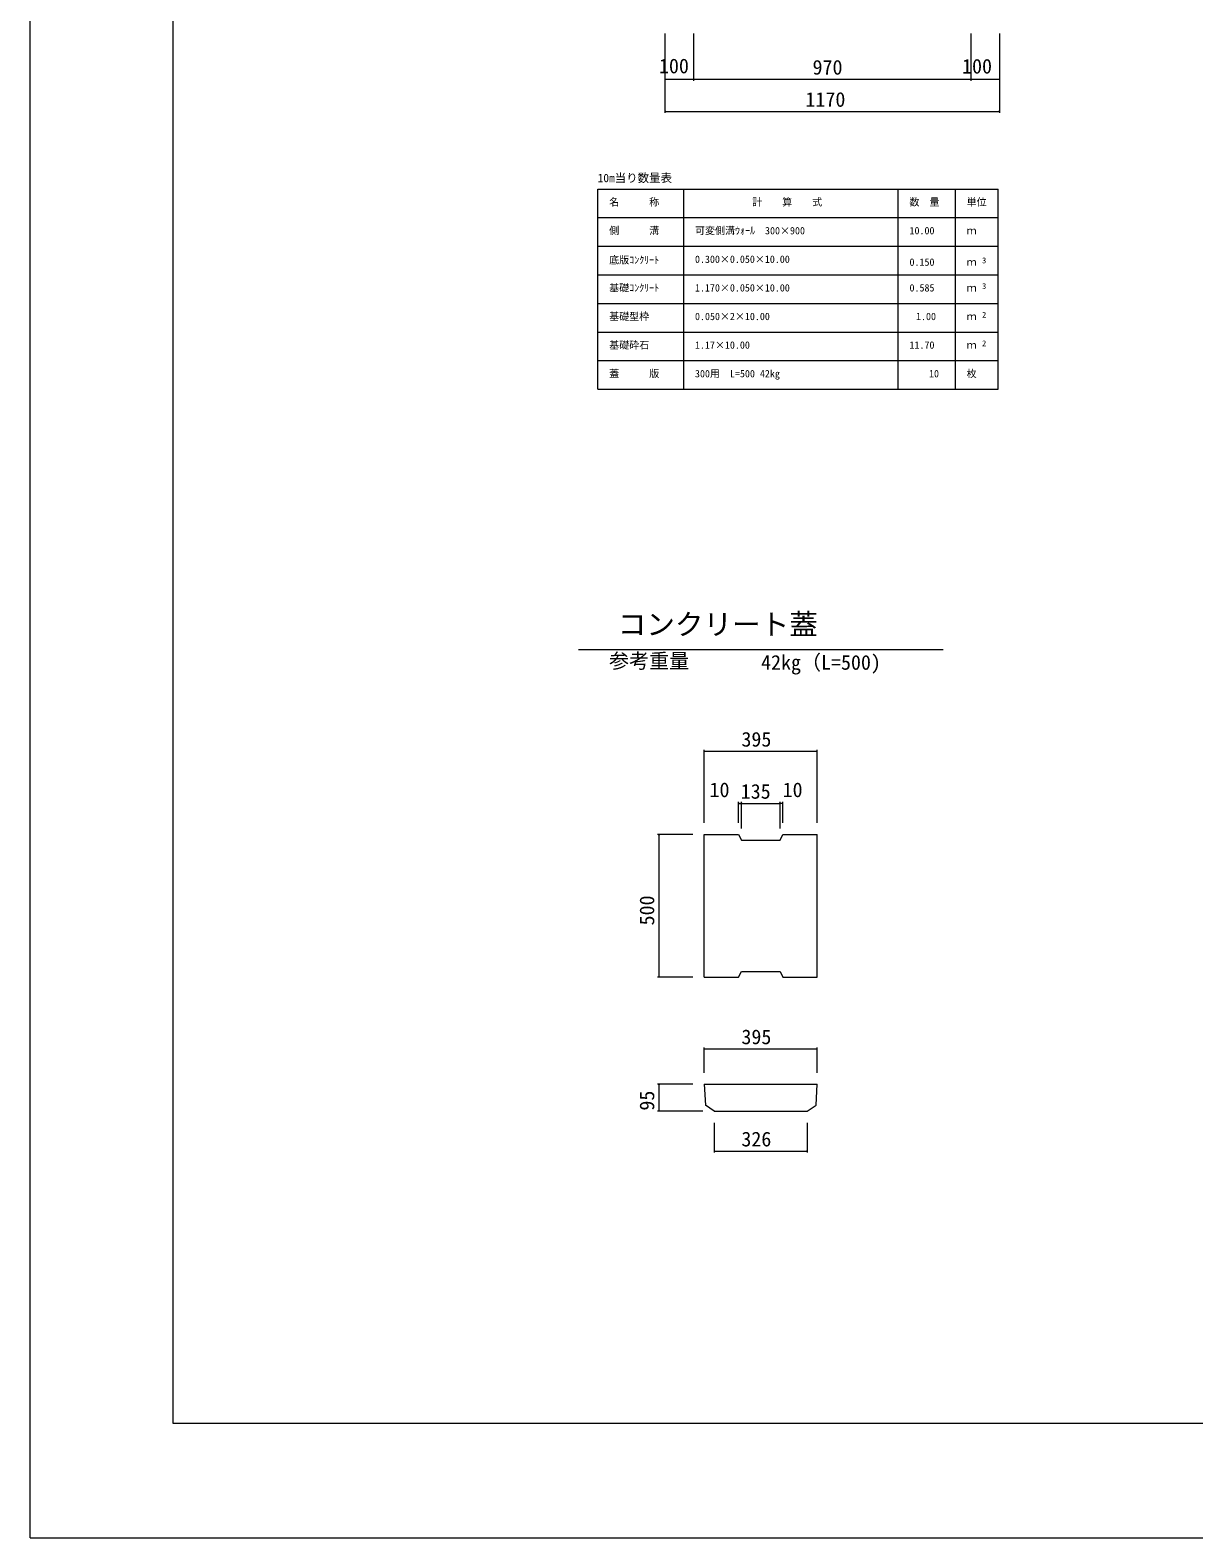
# Model space of a CAD drawing. Units: millimetres on the paper, scale 1:20. Extents: x 0 to 841, y 0 to 594.
# Drawn here: x 0 to 203.5, y 0 to 263.6 of the extents above; entities that cross this region are included whole.
import ezdxf
from ezdxf.enums import TextEntityAlignment as Align

# ---------------------------------------------------------------- set-up
doc = ezdxf.new("R2010")
doc.units = ezdxf.units.MM
for name, color, linetype, lineweight in [('D-STR-DIM（寸法）', 7, 'Continuous', 18), ('D-STR-HTXT（旗揚げ）', 4, 'Continuous', 18), ('D-STR（構造物外形線）', 1, 'Continuous', 18), ('D-TTL(外枠）', 2, 'Continuous', 18), ('DEFPOINTS_2', 8, 'Continuous', 18)]:
    doc.layers.add(name, color=color, linetype=linetype, lineweight=lineweight)
doc.layers.add('D-STR-TXT（文字）', color=7, linetype='Continuous')
doc.styles.add('ＭＳ ゴシック', font='')
doc.styles.get('ＭＳ ゴシック').set_extended_font_data('MS Gothic')

msp = doc.modelspace()

# ---------------------------------------------------------------- linework, layer by layer
at = {"layer": 'D-STR-DIM（寸法）'}
for p, q in [((110.993, 263.026), (110.993, 249.153)), ((110.993, 263.026), (110.993, 254.776)), ((115.993, 263.026), (115.993, 254.776)), ((115.993, 263.026), (115.993, 254.776)), ((164.493, 263.026), (164.493, 254.776)), ((164.493, 263.026), (164.493, 254.776)), ((169.493, 263.026), (169.493, 249.153)), ((169.493, 263.026), (169.493, 254.776)), ((110.993, 255.026), (111.143, 255.051)), ((110.993, 255.026), (111.013, 255.026)), ((111.143, 255.001), (110.993, 255.026)), ((111.013, 255.026), (115.973, 255.026)), ((115.843, 255.051), (115.993, 255.026)), ((115.993, 255.026), (115.843, 255.001)), ((115.993, 255.026), (115.973, 255.026)), ((115.993, 255.026), (116.143, 255.051)), ((115.993, 255.026), (116.013, 255.026)), ((116.143, 255.001), (115.993, 255.026)), ((116.013, 255.026), (164.473, 255.026)), ((164.343, 255.051), (164.493, 255.026)), ((164.493, 255.026), (164.343, 255.001)), ((164.493, 255.026), (164.473, 255.026)), ((164.493, 255.026), (164.643, 255.051)), ((164.493, 255.026), (164.513, 255.026)), ((164.643, 255.001), (164.493, 255.026)), ((164.513, 255.026), (169.473, 255.026)), ((169.343, 255.051), (169.493, 255.026)), ((169.493, 255.026), (169.343, 255.001)), ((169.493, 255.026), (169.473, 255.026)), ((110.993, 249.403), (111.143, 249.428)), ((110.993, 249.403), (111.013, 249.403)), ((111.143, 249.378), (110.993, 249.403)), ((111.013, 249.403), (169.473, 249.403)), ((169.343, 249.428), (169.493, 249.403)), ((169.493, 249.403), (169.343, 249.378)), ((169.493, 249.403), (169.473, 249.403)), ((117.868, 125.006), (117.868, 137.776)), ((117.868, 137.526), (118.018, 137.551)), ((117.868, 137.526), (117.888, 137.526)), ((118.018, 137.501), (117.868, 137.526)), ((117.888, 137.526), (137.598, 137.526)), ((137.468, 137.551), (137.618, 137.526)), ((137.618, 137.526), (137.468, 137.501)), ((137.618, 137.526), (137.598, 137.526)), ((137.618, 125.006), (137.618, 137.776)), ((123.868, 125.006), (123.868, 128.666)), ((123.868, 128.416), (124.018, 128.441)), ((123.868, 128.416), (123.888, 128.416)), ((124.018, 128.391), (123.868, 128.416)), ((123.888, 128.416), (124.348, 128.416)), ((124.218, 128.441), (124.368, 128.416)), ((124.368, 128.416), (124.218, 128.391)), ((124.368, 128.416), (124.348, 128.416)), ((124.368, 124.006), (124.368, 128.666)), ((124.368, 124.006), (124.368, 128.666)), ((124.368, 128.416), (124.518, 128.441)), ((124.368, 128.416), (124.388, 128.416)), ((124.518, 128.391), (124.368, 128.416)), ((124.388, 128.416), (131.098, 128.416)), ((130.968, 128.441), (131.118, 128.416)), ((131.118, 128.416), (130.968, 128.391)), ((131.118, 128.416), (131.098, 128.416)), ((131.118, 124.006), (131.118, 128.666)), ((131.118, 124.006), (131.118, 128.666)), ((131.118, 128.416), (131.268, 128.441)), ((131.118, 128.416), (131.138, 128.416)), ((131.268, 128.391), (131.118, 128.416)), ((131.598, 128.416), (131.138, 128.416)), ((131.468, 128.441), (131.618, 128.416)), ((131.618, 128.416), (131.468, 128.391)), ((131.618, 128.416), (131.598, 128.416)), ((131.618, 125.006), (131.618, 128.666)), ((115.868, 123.006), (109.694, 123.006)), ((109.919, 122.856), (109.944, 123.006)), ((109.944, 123.006), (109.944, 122.986)), ((109.944, 123.006), (109.969, 122.856)), ((109.944, 122.986), (109.944, 98.026)), ((115.868, 98.006), (109.694, 98.006)), ((109.944, 98.006), (109.919, 98.156)), ((109.969, 98.156), (109.944, 98.006)), ((109.944, 98.006), (109.944, 98.026)), ((117.868, 81.333), (117.868, 85.747)), ((117.868, 85.497), (118.018, 85.522)), ((117.868, 85.497), (117.888, 85.497)), ((118.018, 85.472), (117.868, 85.497)), ((117.888, 85.497), (137.598, 85.497)), ((137.468, 85.522), (137.618, 85.497)), ((137.618, 85.497), (137.468, 85.472)), ((137.618, 85.497), (137.598, 85.497)), ((137.618, 81.333), (137.618, 85.747)), ((115.868, 79.333), (109.694, 79.333)), ((109.919, 79.183), (109.944, 79.333)), ((109.944, 79.333), (109.944, 79.313)), ((109.944, 79.333), (109.969, 79.183)), ((109.944, 79.313), (109.944, 74.603)), ((117.596, 74.583), (109.694, 74.583)), ((109.944, 74.583), (109.919, 74.733)), ((109.969, 74.733), (109.944, 74.583)), ((109.944, 74.583), (109.944, 74.603)), ((119.596, 72.583), (119.596, 67.374)), ((135.891, 72.583), (135.891, 67.374)), ((119.596, 67.624), (119.746, 67.649)), ((119.596, 67.624), (119.616, 67.624)), ((119.746, 67.599), (119.596, 67.624)), ((119.616, 67.624), (135.871, 67.624)), ((135.741, 67.649), (135.891, 67.624)), ((135.891, 67.624), (135.741, 67.599)), ((135.891, 67.624), (135.871, 67.624))]:
    msp.add_line(p, q, dxfattribs=at)
at = {"layer": 'D-STR-HTXT（旗揚げ）'}
for p, q in [((99.285, 235.834), (169.285, 235.834)), ((99.285, 200.834), (99.285, 235.834)), ((114.285, 200.834), (114.285, 235.834)), ((151.785, 200.834), (151.785, 235.834)), ((161.785, 219.834), (161.785, 235.834)), ((161.785, 200.834), (161.785, 235.834)), ((169.285, 200.834), (169.285, 235.834)), ((99.285, 230.834), (169.285, 230.834)), ((99.285, 225.834), (169.285, 225.834)), ((99.285, 220.834), (169.285, 220.834)), ((99.285, 215.834), (169.285, 215.834)), ((99.285, 210.834), (169.285, 210.834)), ((99.285, 205.834), (169.285, 205.834)), ((99.285, 200.834), (169.285, 200.834)), ((95.852, 155.349), (159.635, 155.349))]:
    msp.add_line(p, q, dxfattribs=at)
at = {"layer": 'D-STR（構造物外形線）'}
for p, q in [((117.868, 123.006), (123.868, 123.006)), ((117.868, 98.006), (117.868, 123.006)), ((123.868, 123.006), (124.368, 122.006)), ((124.368, 122.006), (131.118, 122.006)), ((131.118, 122.006), (131.618, 123.006)), ((131.618, 123.006), (137.618, 123.006)), ((137.618, 98.006), (137.618, 123.006)), ((117.868, 98.006), (123.868, 98.006)), ((123.868, 98.006), (124.368, 99.006)), ((124.368, 99.006), (131.118, 99.006)), ((131.118, 99.006), (131.618, 98.006)), ((131.618, 98.006), (137.618, 98.006)), ((117.868, 79.333), (118.062, 75.657)), ((117.868, 79.333), (137.618, 79.333)), ((137.425, 75.657), (137.618, 79.333)), ((119.596, 74.583), (118.062, 75.657)), ((119.596, 74.583), (135.891, 74.583)), ((135.891, 74.583), (137.425, 75.657))]:
    msp.add_line(p, q, dxfattribs=at)
at = {"layer": 'D-TTL(外枠）'}
for p, q in [((25, 20), (25, 574)), ((820, 20), (25, 20))]:
    msp.add_line(p, q, dxfattribs=at)
at = {"layer": 'DEFPOINTS_2'}
for q in [(0, 594), (840, 0)]:
    msp.add_line((0, 0), q, dxfattribs=at)

# ---------------------------------------------------------------- texts
at = {"layer": 'D-STR-DIM（寸法）', "style": 'ＭＳ ゴシック'}
for s, p in [('100', (109.949, 255.305)), ('970', (136.806, 255.076)), ('100', (162.949, 255.255)), ('1170', (135.562, 249.453)), ('395', (124.368, 137.576)), ('10', (118.791, 128.741)), ('10', (131.57, 128.741)), ('135', (124.243, 128.466)), ('395', (124.368, 85.547)), ('326', (124.359, 67.674))]:
    msp.add_text(s, height=2.566, dxfattribs=at).set_placement(p, align=Align.BOTTOM_LEFT)
for s, p in [('500', (109.894, 107.086)), ('95', (109.894, 74.702))]:
    msp.add_text(s, height=2.566, rotation=90, dxfattribs=at).set_placement(p, align=Align.BOTTOM_LEFT)
at = {"layer": 'D-STR-TXT（文字）', "style": 'ＭＳ ゴシック'}
for s, height, p in [('10m当り数量表', 1.466, (99.231, 236.597)), ('名\u3000\u3000\u3000称', 1.283, (101.247, 232.536)), ('計\u3000\u3000算\u3000\u3000式', 1.283, (126.251, 232.536)), ('数\u3000量', 1.283, (153.747, 232.536)), ('単位', 1.283, (163.747, 232.536)), ('側\u3000\u3000\u3000溝', 1.283, (101.247, 227.536)), ('可変側溝ｳｫｰﾙ\u3000300×900', 1.283, (116.247, 227.536)), ('10.00', 1.283, (153.76, 227.536)), ('ｍ', 1.283, (163.747, 227.536)), ('底版ｺﾝｸﾘｰﾄ', 1.283, (101.247, 222.403)), ('0.300×0.050×10.00', 1.283, (116.247, 222.536)), ('0.150', 1.283, (153.76, 222.036)), ('ｍ', 1.283, (163.747, 222.036)), ('3', 1.026, (166.448, 222.538)), ('基礎ｺﾝｸﾘｰﾄ', 1.283, (101.247, 217.536)), ('1.170×0.050×10.00', 1.283, (116.247, 217.536)), ('0.585', 1.283, (153.76, 217.536)), ('ｍ', 1.283, (163.747, 217.536)), ('3', 1.026, (166.448, 218.038)), ('基礎型枠', 1.283, (101.247, 212.536)), ('0.050×2×10.00', 1.283, (116.247, 212.536)), ('1.00', 1.283, (154.897, 212.536)), ('ｍ', 1.283, (163.747, 212.536)), ('2', 1.026, (166.448, 213.038)), ('基礎砕石', 1.283, (101.247, 207.536)), ('1.17×10.00', 1.283, (116.247, 207.536)), ('11.70', 1.283, (153.76, 207.536)), ('ｍ', 1.283, (163.747, 207.536)), ('2', 1.026, (166.448, 208.038)), ('蓋\u3000\u3000\u3000版', 1.283, (101.247, 202.536)), ('300用\u3000L=500 42kg', 1.283, (116.247, 202.536)), ('10', 1.283, (157.171, 202.536)), ('枚', 1.283, (163.747, 202.536)), ('コンクリート蓋', 3.666, (102.731, 156.797)), ('参考重量', 2.566, (101.231, 151.282)), ('42kg（L=500)', 2.566, (127.802, 151.018))]:
    msp.add_text(s, height=height, dxfattribs=at).set_placement(p, align=Align.BOTTOM_LEFT)

doc.saveas('drawing.dxf')
